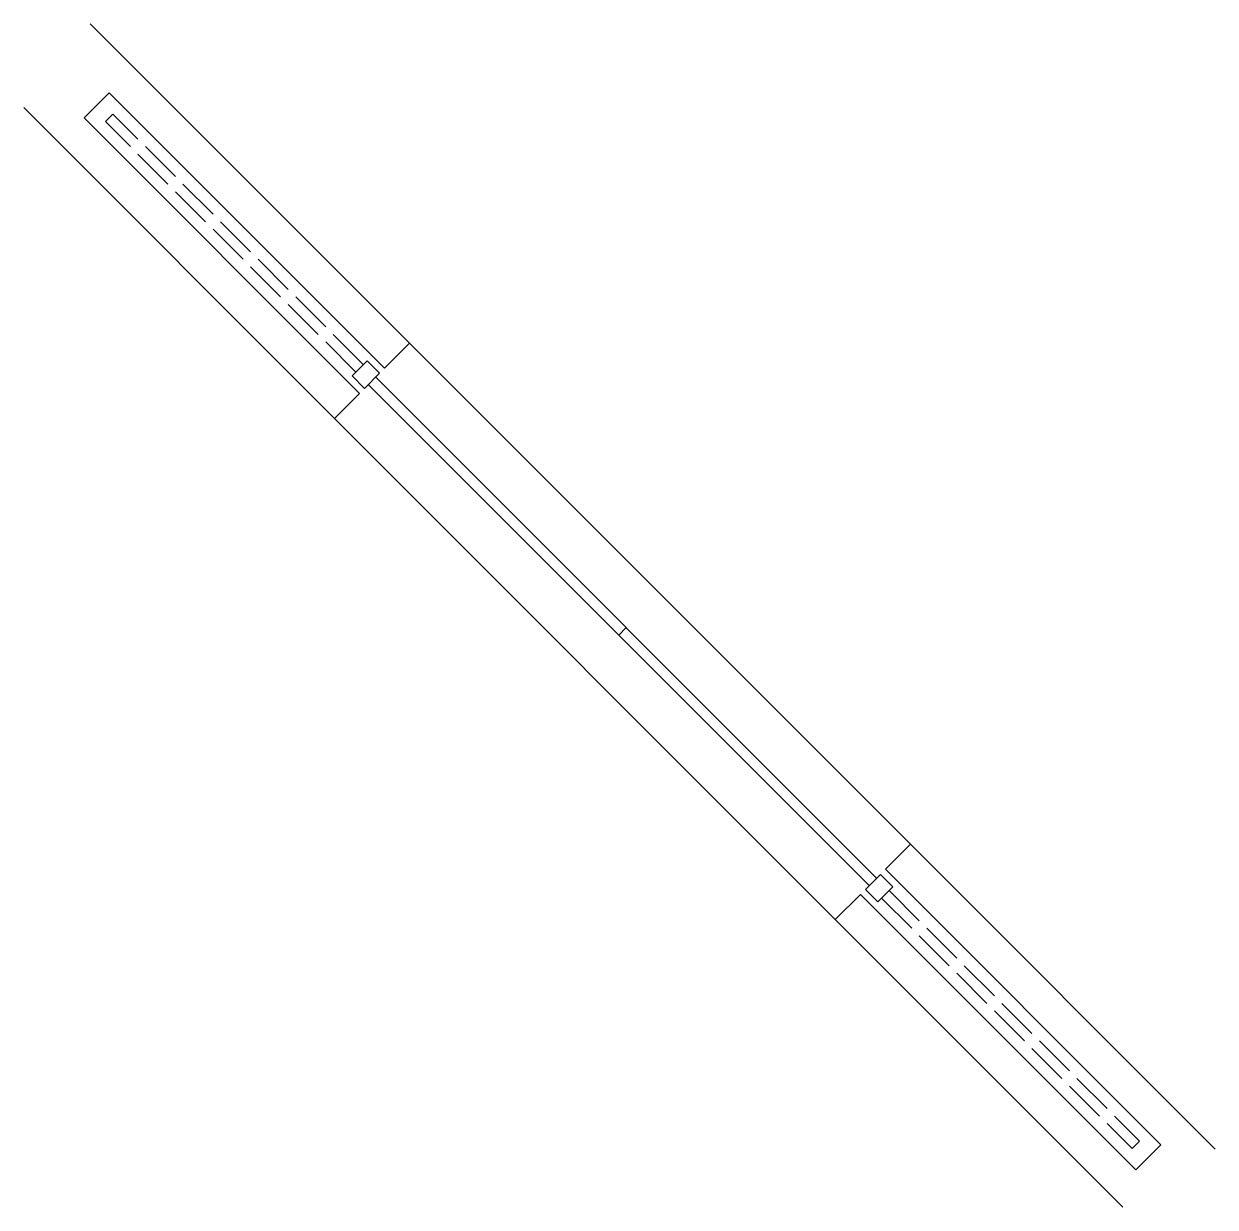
# Model space of a CAD drawing. Header units: millimetres. Extents: x 3237 to 3574, y 4004 to 4338.
import ezdxf

# ---------------------------------------------------------------- set-up
doc = ezdxf.new("R2010")
doc.units = ezdxf.units.MM
doc.linetypes.add('ACAD_ISO02W100', pattern=[15, 12, -3])

msp = doc.modelspace()

# ---------------------------------------------------------------- linework, layer by layer
for p, q in [((3346.04, 4247.8), (3255.88, 4337.96)), ((3254.11, 4311.44), (3261.19, 4318.51)), ((3261.19, 4318.51), (3338.97, 4240.73)), ((3324.83, 4226.59), (3237.1, 4314.31)), ((3254.11, 4311.44), (3331.9, 4233.66)), ((3338.97, 4240.73), (3346.04, 4247.8)), ((3487.46, 4106.38), (3346.04, 4247.8)), ((3329.78, 4238.61), (3334.02, 4242.85)), ((3337.55, 4239.32), (3334.02, 4242.85)), ((3337.55, 4239.32), (3333.31, 4235.07)), ((3333.31, 4235.07), (3329.78, 4238.61)), ((3475.79, 4094.71), (3334.37, 4236.13)), ((3477.91, 4096.83), (3336.49, 4238.25)), ((3324.83, 4226.59), (3331.9, 4233.66)), ((3405.08, 4165.42), (3407.2, 4167.54)), ((3480.39, 4099.31), (3487.46, 4106.38)), ((3487.46, 4106.38), (3573.51, 4020.33)), ((3474.73, 4093.65), (3478.97, 4097.89)), ((3478.97, 4097.89), (3482.51, 4094.36)), ((3480.39, 4099.31), (3558.17, 4021.53)), ((3478.27, 4090.12), (3482.51, 4094.36)), ((3466.25, 4085.17), (3473.32, 4092.24)), ((3473.32, 4092.24), (3551.1, 4014.46)), ((3474.73, 4093.65), (3478.27, 4090.12)), ((3466.25, 4085.17), (3547.46, 4003.95)), ((3551.1, 4014.46), (3558.17, 4021.53))]:
    msp.add_line(p, q)
at = {"linetype": 'ACAD_ISO02W100'}
for p, q in [((3260.13, 4310.38), (3262.25, 4312.5)), ((3330.84, 4239.67), (3260.13, 4310.38)), ((3332.96, 4241.79), (3262.25, 4312.5)), ((3479.33, 4091.18), (3550.04, 4020.47)), ((3481.45, 4093.3), (3552.16, 4022.59)), ((3550.04, 4020.47), (3552.16, 4022.59))]:
    msp.add_line(p, q, dxfattribs=at)
at = {"ltscale": 5}
msp.add_line((3466.25, 4085.17), (3324.83, 4226.59), dxfattribs=at)

doc.saveas('drawing.dxf')
